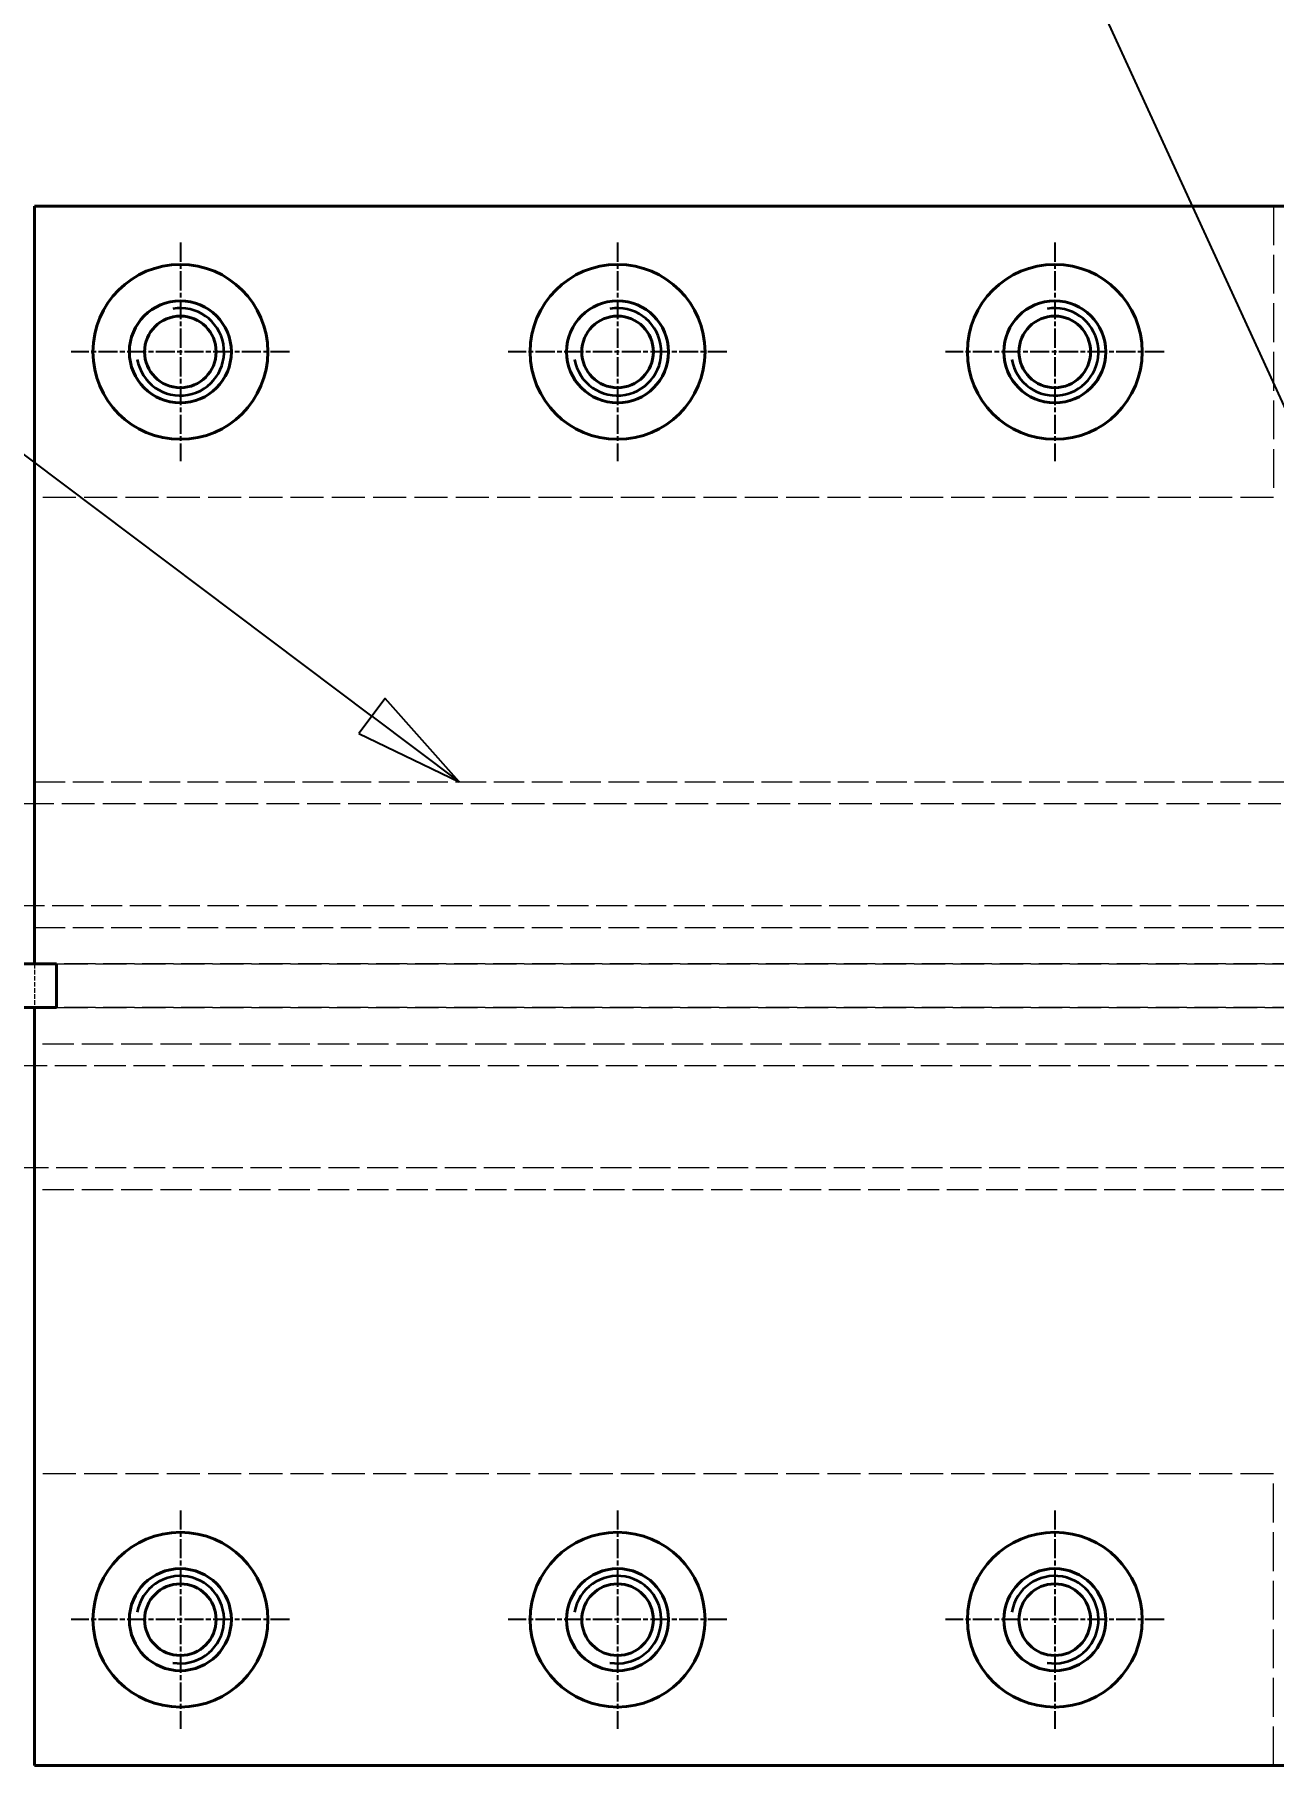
# Model space of a CAD drawing. Header units: millimetres. Extents: x 0 to 2375, y 0 to 3360.
# Drawn here: x 700.5 to 785.5, y 3064.5 to 3183.3 of the extents above; entities that cross this region are included whole.
import ezdxf

# ---------------------------------------------------------------- set-up
doc = ezdxf.new("R2010")
doc.units = ezdxf.units.MM
doc.linetypes.add('DPJA0641_Hot Stamping Coil$0$CHAIN', pattern=[0.3543, 0.2362, -0.0295, 0.0591, -0.0295])
doc.linetypes.add('DPJA0641_Hot Stamping Coil$0$DASHED', pattern=[0.2067, 0.1654, -0.0413])
for name, color, linetype, lineweight in [('DPJA0641_Hot Stamping Coil$0$가려진 것(ISO)', 2, 'DPJA0641_Hot Stamping Coil$0$DASHED', 18), ('DPJA0641_Hot Stamping Coil$0$가시적인 것(ISO)', 3, 'Continuous', 40), ('DPJA0641_Hot Stamping Coil$0$가시적인 좁은 것(ISO)', 3, 'Continuous', 35), ('DPJA0641_Hot Stamping Coil$0$기호(ISO)', 5, 'Continuous', 25), ('DPJA0641_Hot Stamping Coil$0$중심 표식(ISO)', 1, 'Continuous', 25)]:
    doc.layers.add(name, color=color, linetype=linetype, lineweight=lineweight)
doc.styles.add('DPJA0641_Hot Stamping Coil$0$문자 텍스트_PSTEK_POSCO', font='isocp.shx')

# ---------------------------------------------------------------- blocks, each defined once
blk = doc.blocks.new('DPJA0641_Hot Stamping Coil$0$품번기호5')
at = {"layer": 'DPJA0641_Hot Stamping Coil$0$기호(ISO)', "color": 7}
for p, q in [((265.307, 222.543), (253.065, 249.271)), ((265.762, 222.751), (264.853, 222.334)), ((265.307, 222.543), (266.348, 220.27)), ((266.348, 220.27), (265.762, 222.751)), ((264.853, 222.334), (266.348, 220.27))]:
    blk.add_line(p, q, dxfattribs=at)
at = {"layer": 'DPJA0641_Hot Stamping Coil$0$기호(ISO)', "color": 7, "flags": 128}
blk.add_lwpolyline([(264.853, 222.334), (266.348, 220.27), (265.762, 222.751), (264.853, 222.334)], dxfattribs=at)
at = {"layer": 'DPJA0641_Hot Stamping Coil$0$기호(ISO)'}
blk.add_circle((251.198, 253.347), 4.5, dxfattribs=at)
at = {"layer": 'DPJA0641_Hot Stamping Coil$0$기호(ISO)', "color": 7}
blk.add_solid([(264.853, 222.334), (266.348, 220.27), (265.762, 222.751), (264.853, 222.334)], dxfattribs=at)
at = {"layer": 'DPJA0641_Hot Stamping Coil$0$기호(ISO)', "color": 7, "insert": (251.198, 253.351), "char_height": 3, "attachment_point": 5, "style": 'DPJA0641_Hot Stamping Coil$0$문자 텍스트_PSTEK_POSCO'}
blk.add_mtext('7', dxfattribs=at)
blk = doc.blocks.new('DPJA0641_Hot Stamping Coil$0$품번기호13')
at = {"layer": 'DPJA0641_Hot Stamping Coil$0$기호(ISO)', "color": 7}
for p, q in [((241.231, 222.467), (226.461, 233.574)), ((241.532, 222.866), (240.931, 222.067)), ((243.229, 220.964), (241.532, 222.866)), ((241.231, 222.467), (243.229, 220.964)), ((240.931, 222.067), (243.229, 220.964))]:
    blk.add_line(p, q, dxfattribs=at)
at = {"layer": 'DPJA0641_Hot Stamping Coil$0$기호(ISO)', "color": 7, "flags": 128}
blk.add_lwpolyline([(240.931, 222.067), (243.229, 220.964), (241.532, 222.866), (240.931, 222.067)], dxfattribs=at)
at = {"layer": 'DPJA0641_Hot Stamping Coil$0$기호(ISO)', "color": 7}
blk.add_solid([(240.931, 222.067), (243.229, 220.964), (241.532, 222.866), (240.931, 222.067)], dxfattribs=at)
blk = doc.blocks.new('DPJA0641_Hot Stamping Coil')
at = {"layer": 'DPJA0641_Hot Stamping Coil$0$가려진 것(ISO)', "ltscale": 16.126431}
for p, q in [((785.545, 702.392), (785.545, 682.392)), ((785.545, 595.392), (785.545, 615.392))]:
    blk.add_line(p, q, dxfattribs=at)
at = {"layer": 'DPJA0641_Hot Stamping Coil$0$가려진 것(ISO)', "ltscale": 13.707466}
for p, q in [((785.545, 682.392), (700.545, 682.392)), ((785.545, 615.392), (700.545, 615.392))]:
    blk.add_line(p, q, dxfattribs=at)
at = {"layer": 'DPJA0641_Hot Stamping Coil$0$가려진 것(ISO)', "color": 1, "ltscale": 12.699565}
for p, q in [((700.545, 662.892), (795.045, 662.892)), ((700.545, 652.892), (795.045, 652.892))]:
    blk.add_line(p, q, dxfattribs=at)
at = {"layer": 'DPJA0641_Hot Stamping Coil$0$가려진 것(ISO)', "color": 1, "ltscale": 13.579833}
blk.add_line((693.995, 661.392), (795.045, 661.392), dxfattribs=at)
at = {"layer": 'DPJA0641_Hot Stamping Coil$0$가려진 것(ISO)', "color": 1, "ltscale": 12.894911}
blk.add_line((691.095, 654.392), (795.045, 654.392), dxfattribs=at)
at = {"layer": 'DPJA0641_Hot Stamping Coil$0$가려진 것(ISO)', "ltscale": 1.904597}
blk.add_line((700.545, 650.392), (700.545, 647.392), dxfattribs=at)
at = {"layer": 'DPJA0641_Hot Stamping Coil$0$가려진 것(ISO)', "ltscale": 12.939541}
for p, q in [((870.545, 650.392), (702.045, 650.392)), ((702.045, 647.392), (870.545, 647.392))]:
    blk.add_line(p, q, dxfattribs=at)
at = {"layer": 'DPJA0641_Hot Stamping Coil$0$가려진 것(ISO)', "color": 7, "ltscale": 12.939541}
for p, q in [((702.045, 650.392), (870.545, 650.392)), ((870.545, 647.392), (702.045, 647.392))]:
    blk.add_line(p, q, dxfattribs=at)
at = {"layer": 'DPJA0641_Hot Stamping Coil$0$가려진 것(ISO)', "color": 1, "ltscale": 13.05473}
for p, q in [((870.545, 644.892), (700.545, 644.892)), ((870.545, 634.892), (700.545, 634.892))]:
    blk.add_line(p, q, dxfattribs=at)
at = {"layer": 'DPJA0641_Hot Stamping Coil$0$가려진 것(ISO)', "color": 1, "ltscale": 13.065176}
blk.add_line((925.545, 643.392), (690.595, 643.392), dxfattribs=at)
at = {"layer": 'DPJA0641_Hot Stamping Coil$0$가려진 것(ISO)', "color": 1, "ltscale": 12.903939}
blk.add_line((925.545, 636.392), (693.495, 636.392), dxfattribs=at)
at = {"layer": 'DPJA0641_Hot Stamping Coil$0$가시적인 것(ISO)'}
for p, q in [((700.545, 702.392), (700.545, 650.392)), ((865.545, 702.392), (700.545, 702.392)), ((700.545, 647.392), (700.545, 595.392)), ((700.545, 595.392), (865.545, 595.392))]:
    blk.add_line(p, q, dxfattribs=at)
at = {"layer": 'DPJA0641_Hot Stamping Coil$0$가시적인 것(ISO)', "color": 7}
for p, q in [((702.045, 650.392), (692.045, 650.392)), ((702.045, 647.392), (702.045, 650.392)), ((692.045, 647.392), (702.045, 647.392))]:
    blk.add_line(p, q, dxfattribs=at)
at = {"layer": 'DPJA0641_Hot Stamping Coil$0$가시적인 것(ISO)'}
for centre, radius in [((710.545, 692.392), 6), ((740.545, 692.392), 6), ((770.545, 692.392), 6), ((710.545, 692.392), 3.5), ((710.545, 692.392), 2.458), ((740.545, 692.392), 3.5), ((740.545, 692.392), 2.458), ((770.545, 692.392), 3.5), ((770.545, 692.392), 2.458), ((710.545, 605.392), 6), ((740.545, 605.392), 6), ((770.545, 605.392), 6), ((710.545, 605.392), 3.5), ((740.545, 605.392), 3.5), ((770.545, 605.392), 3.5), ((710.545, 605.392), 2.458), ((740.545, 605.392), 2.458), ((770.545, 605.392), 2.458)]:
    blk.add_circle(centre, radius, dxfattribs=at)
at = {"layer": 'DPJA0641_Hot Stamping Coil$0$가시적인 좁은 것(ISO)'}
for centre, start, end in [((710.545, 692.392), 190, 100), ((740.545, 692.392), 190, 100), ((770.545, 692.392), 190, 100), ((710.545, 605.392), 260, 170), ((740.545, 605.392), 260, 170), ((770.545, 605.392), 260, 170)]:
    blk.add_arc(centre, 3, start, end, dxfattribs=at)
at = {"layer": 'DPJA0641_Hot Stamping Coil$0$중심 표식(ISO)', "linetype": 'DPJA0641_Hot Stamping Coil$0$CHAIN', "ltscale": 5.555937}
for p, q in [((710.545, 699.892), (710.545, 684.892)), ((740.545, 699.892), (740.545, 684.892)), ((770.545, 699.892), (770.545, 684.892)), ((718.045, 692.392), (703.045, 692.392)), ((748.045, 692.392), (733.045, 692.392)), ((778.045, 692.392), (763.045, 692.392)), ((710.545, 612.892), (710.545, 597.892)), ((740.545, 612.892), (740.545, 597.892)), ((770.545, 612.892), (770.545, 597.892)), ((718.045, 605.392), (703.045, 605.392)), ((748.045, 605.392), (733.045, 605.392)), ((778.045, 605.392), (763.045, 605.392))]:
    blk.add_line(p, q, dxfattribs=at)
at = {"layer": 'DPJA0641_Hot Stamping Coil$0$기호(ISO)', "xscale": 3, "yscale": 3, "zscale": 3}
for name in ['DPJA0641_Hot Stamping Coil$0$품번기호13', 'DPJA0641_Hot Stamping Coil$0$품번기호5']:
    blk.add_blockref(name, (0, 0), dxfattribs=at)

msp = doc.modelspace()

# ---------------------------------------------------------------- block references
msp.add_blockref('DPJA0641_Hot Stamping Coil', (0, 2469.13))

doc.saveas('drawing.dxf')
